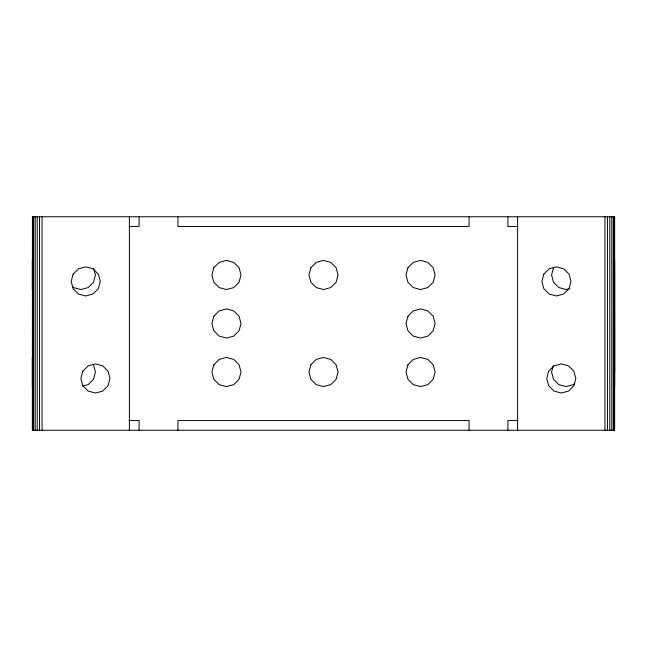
<?xml version="1.0" encoding="UTF-8"?>
<svg xmlns="http://www.w3.org/2000/svg" width="647" height="647" viewBox="0 0 647 647"><rect width="100%" height="100%" fill="white"/><g stroke="black" fill="none" stroke-linecap="round" stroke-linejoin="round"><path stroke-width="0.97" d="M32.35 386.582L32.35 357.467M32.35 289.532L32.35 260.418M139.105 216.745L139.097 226.45L128.988 226.45M607.452 430.255L607.452 216.745M609.798 430.255L609.798 216.745M611.803 430.255L611.803 216.745M613.348 430.255L613.348 216.745M614.318 430.255L614.318 216.745M553.517 267.696L551.567 274.975L553.517 282.254L558.846 287.583L566.125 289.532L569.764 288.554M553.274 365.652L551.567 372.025L553.517 379.304L558.846 384.633L566.125 386.582L573.404 384.633L574.738 383.299M82.695 386.097L88.154 384.633L93.483 379.304L95.432 372.025L93.483 364.746M32.35 216.745L614.65 216.745L614.642 430.255L32.35 430.255L32.431 216.745M518.004 226.45L507.895 226.45L507.895 216.745M128.996 420.55L139.105 420.55L139.105 430.255M518.004 420.55L507.895 420.55L507.895 430.255M72.262 286.249L73.596 287.583L80.875 289.532L88.154 287.583L93.483 282.254L95.432 274.975L93.726 268.61M614.496 216.745L614.65 372.025M614.65 260.418L614.65 386.582M604.945 216.745L604.945 430.255M517.6 216.745L517.6 430.255M469.075 216.745L469.075 226.45L177.925 226.45L177.925 216.745M469.075 430.255L469.075 420.55L177.925 420.55L177.925 430.255M129.4 216.745L129.4 430.255M42.055 216.745L42.055 430.255M39.54 216.745L39.548 430.255M37.203 216.745L37.203 430.255M35.189 216.745L35.197 430.255M33.652 216.745L33.652 430.255M32.682 216.745L32.682 430.255M73.119 274.134L71.17 281.413L73.119 288.691L78.449 294.021L85.727 295.97L93.006 294.021L98.336 288.691L100.285 281.413L98.336 274.134L93.006 268.804L85.727 266.855L78.449 268.804L73.119 274.134M82.824 371.184L80.875 378.463L82.824 385.741L88.154 391.071L95.432 393.02L102.711 391.071L108.041 385.741L109.99 378.463L108.041 371.184L102.711 365.854L95.432 363.905L88.154 365.854L82.824 371.184M213.842 267.696L211.892 274.975L213.842 282.254L219.171 287.583L226.45 289.532L233.729 287.583L239.058 282.254L241.007 274.975L239.058 267.696L233.729 262.367L226.45 260.418L219.171 262.367L213.842 267.696M213.842 316.221L211.892 323.5L213.842 330.779L219.171 336.108L226.45 338.058L233.729 336.108L239.058 330.779L241.007 323.5L239.058 316.221L233.729 310.892L226.45 308.942L219.171 310.892L213.842 316.221M213.842 364.746L211.892 372.025L213.842 379.304L219.171 384.633L226.45 386.582L233.729 384.633L239.058 379.304L241.007 372.025L239.058 364.746L233.729 359.417L226.45 357.467L219.171 359.417L213.842 364.746M310.892 267.696L308.942 274.975L310.892 282.254L316.221 287.583L323.5 289.532L330.779 287.583L336.108 282.254L338.058 274.975L336.108 267.696L330.779 262.367L323.5 260.418L316.221 262.367L310.892 267.696M310.892 364.746L308.942 372.025L310.892 379.304L316.221 384.633L323.5 386.582L330.779 384.633L336.108 379.304L338.058 372.025L336.108 364.746L330.779 359.417L323.5 357.467L316.221 359.417L310.892 364.746M407.942 267.696L405.993 274.975L407.942 282.254L413.271 287.583L420.55 289.532L427.829 287.583L433.158 282.254L435.107 274.975L433.158 267.696L427.829 262.367L420.55 260.418L413.271 262.367L407.942 267.696M407.942 316.221L405.993 323.5L407.942 330.779L413.271 336.108L420.55 338.058L427.829 336.108L433.158 330.779L435.107 323.5L433.158 316.221L427.829 310.892L420.55 308.942L413.271 310.892L407.942 316.221M407.942 364.746L405.993 372.025L407.942 379.304L413.271 384.633L420.55 386.582L427.829 384.633L433.158 379.304L435.107 372.025L433.158 364.746L427.829 359.417L420.55 357.467L413.271 359.417L407.942 364.746M543.812 274.134L541.862 281.413L543.812 288.691L549.141 294.021L556.42 295.97L563.699 294.021L569.028 288.691L570.977 281.413L569.028 274.134L563.699 268.804L556.42 266.855L549.141 268.804L543.812 274.134M548.664 371.184L546.715 378.463L548.664 385.741L553.994 391.071L561.272 393.02L568.551 391.071L573.881 385.741L575.83 378.463L573.881 371.184L568.551 365.854L561.272 363.905L553.994 365.854L548.664 371.184"/></g></svg>
